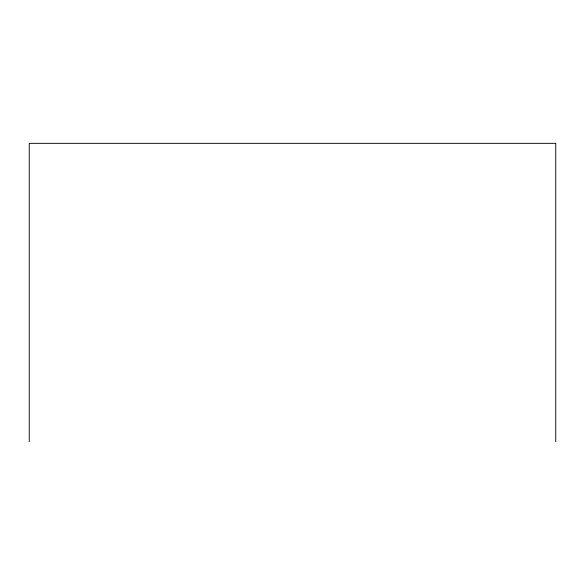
<?xml version="1.0" encoding="UTF-8"?>
<svg xmlns="http://www.w3.org/2000/svg" width="585" height="585" viewBox="0 0 585 585"><rect width="100%" height="100%" fill="white"/><g stroke="black" fill="none" stroke-linecap="round" stroke-linejoin="round"><path stroke-width="0.88" d="M555.75 441.66L555.75 143.34L29.25 143.34L29.25 441.66"/></g></svg>
